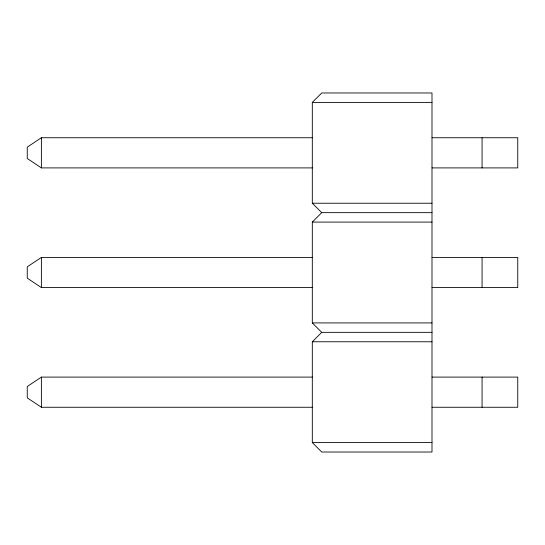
<?xml version="1.0" encoding="UTF-8"?>
<svg xmlns="http://www.w3.org/2000/svg" width="545" height="545" viewBox="0 0 545 545"><rect width="100%" height="100%" fill="white"/><g stroke="black" fill="none" stroke-linecap="round" stroke-linejoin="round"><path stroke-width="0.82" d="M431.994 212.659L321.741 212.659L312.312 203.237L312.312 102.406L321.741 92.977L431.994 92.977L431.994 452.023L321.741 452.023L312.312 442.594L312.312 341.763L321.741 332.341L431.994 332.341M321.741 332.341L312.312 322.919L312.312 222.081L321.741 212.659M312.312 137.742L41.386 137.742L27.25 147.164L27.25 158.472L41.386 167.901L312.312 167.901M312.312 257.424L41.386 257.424L27.25 266.846L27.25 278.154L41.386 287.576L312.312 287.576M312.312 377.099L41.386 377.099L27.25 386.528L27.25 397.836L41.386 407.258L312.312 407.258M312.312 102.406L431.994 102.406M432.042 137.742L517.75 137.742L517.75 167.901L432.042 167.901M312.312 203.237L431.994 203.237M312.312 222.081L431.994 222.081M432.042 257.424L517.75 257.424L517.75 287.576L432.042 287.576M312.312 322.919L431.994 322.919M312.312 341.763L431.994 341.763M432.042 377.099L517.75 377.099L517.75 407.258L432.042 407.258M312.312 442.594L431.994 442.594M482.073 137.742L482.073 167.901M482.073 257.424L482.073 287.576M482.073 377.099L482.073 407.258M41.386 137.742L41.386 167.901M41.386 257.424L41.386 287.576M41.386 377.099L41.386 407.258"/></g></svg>
